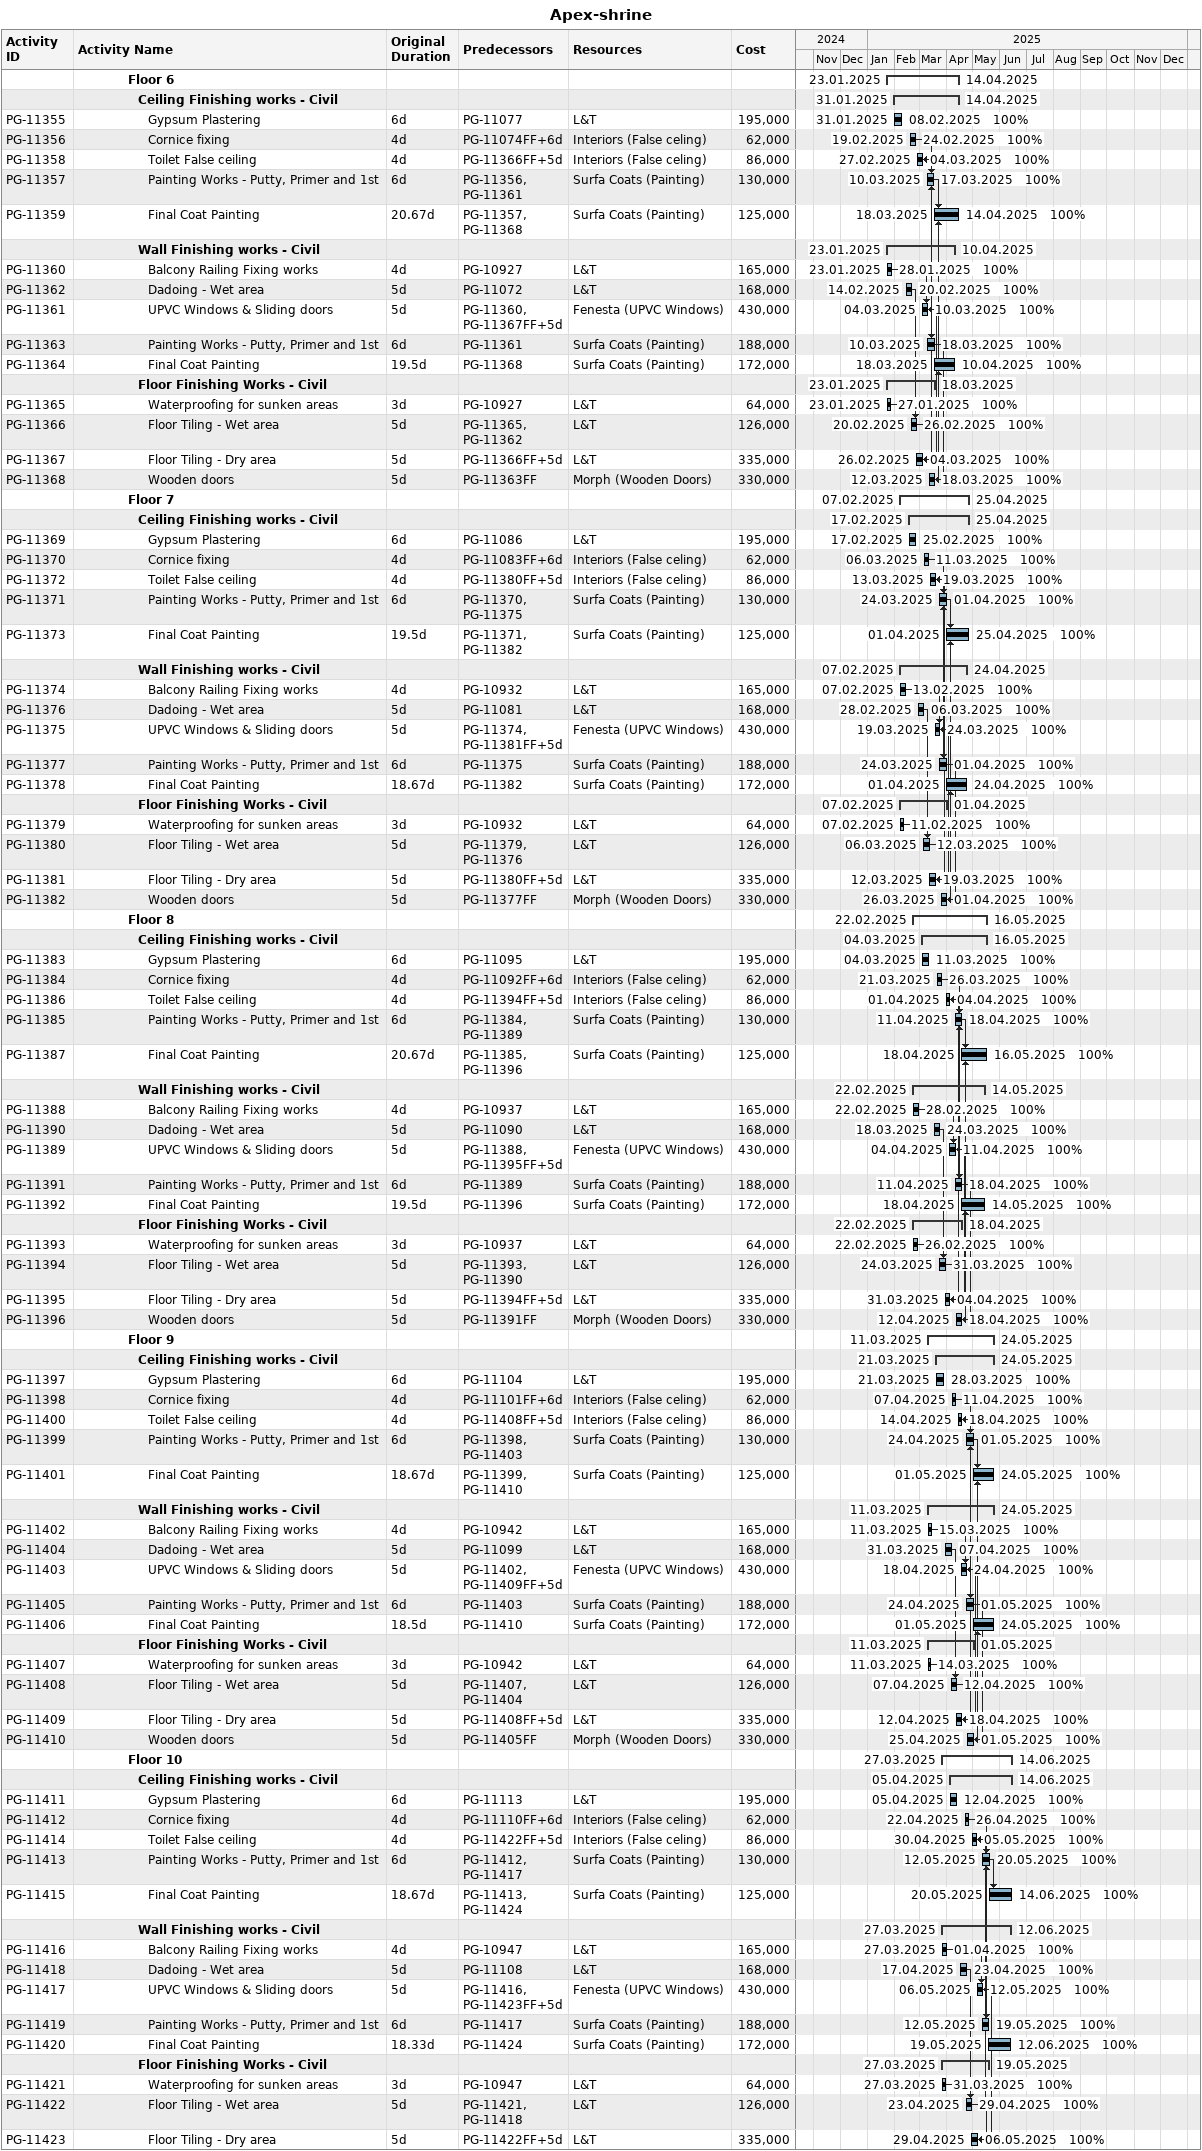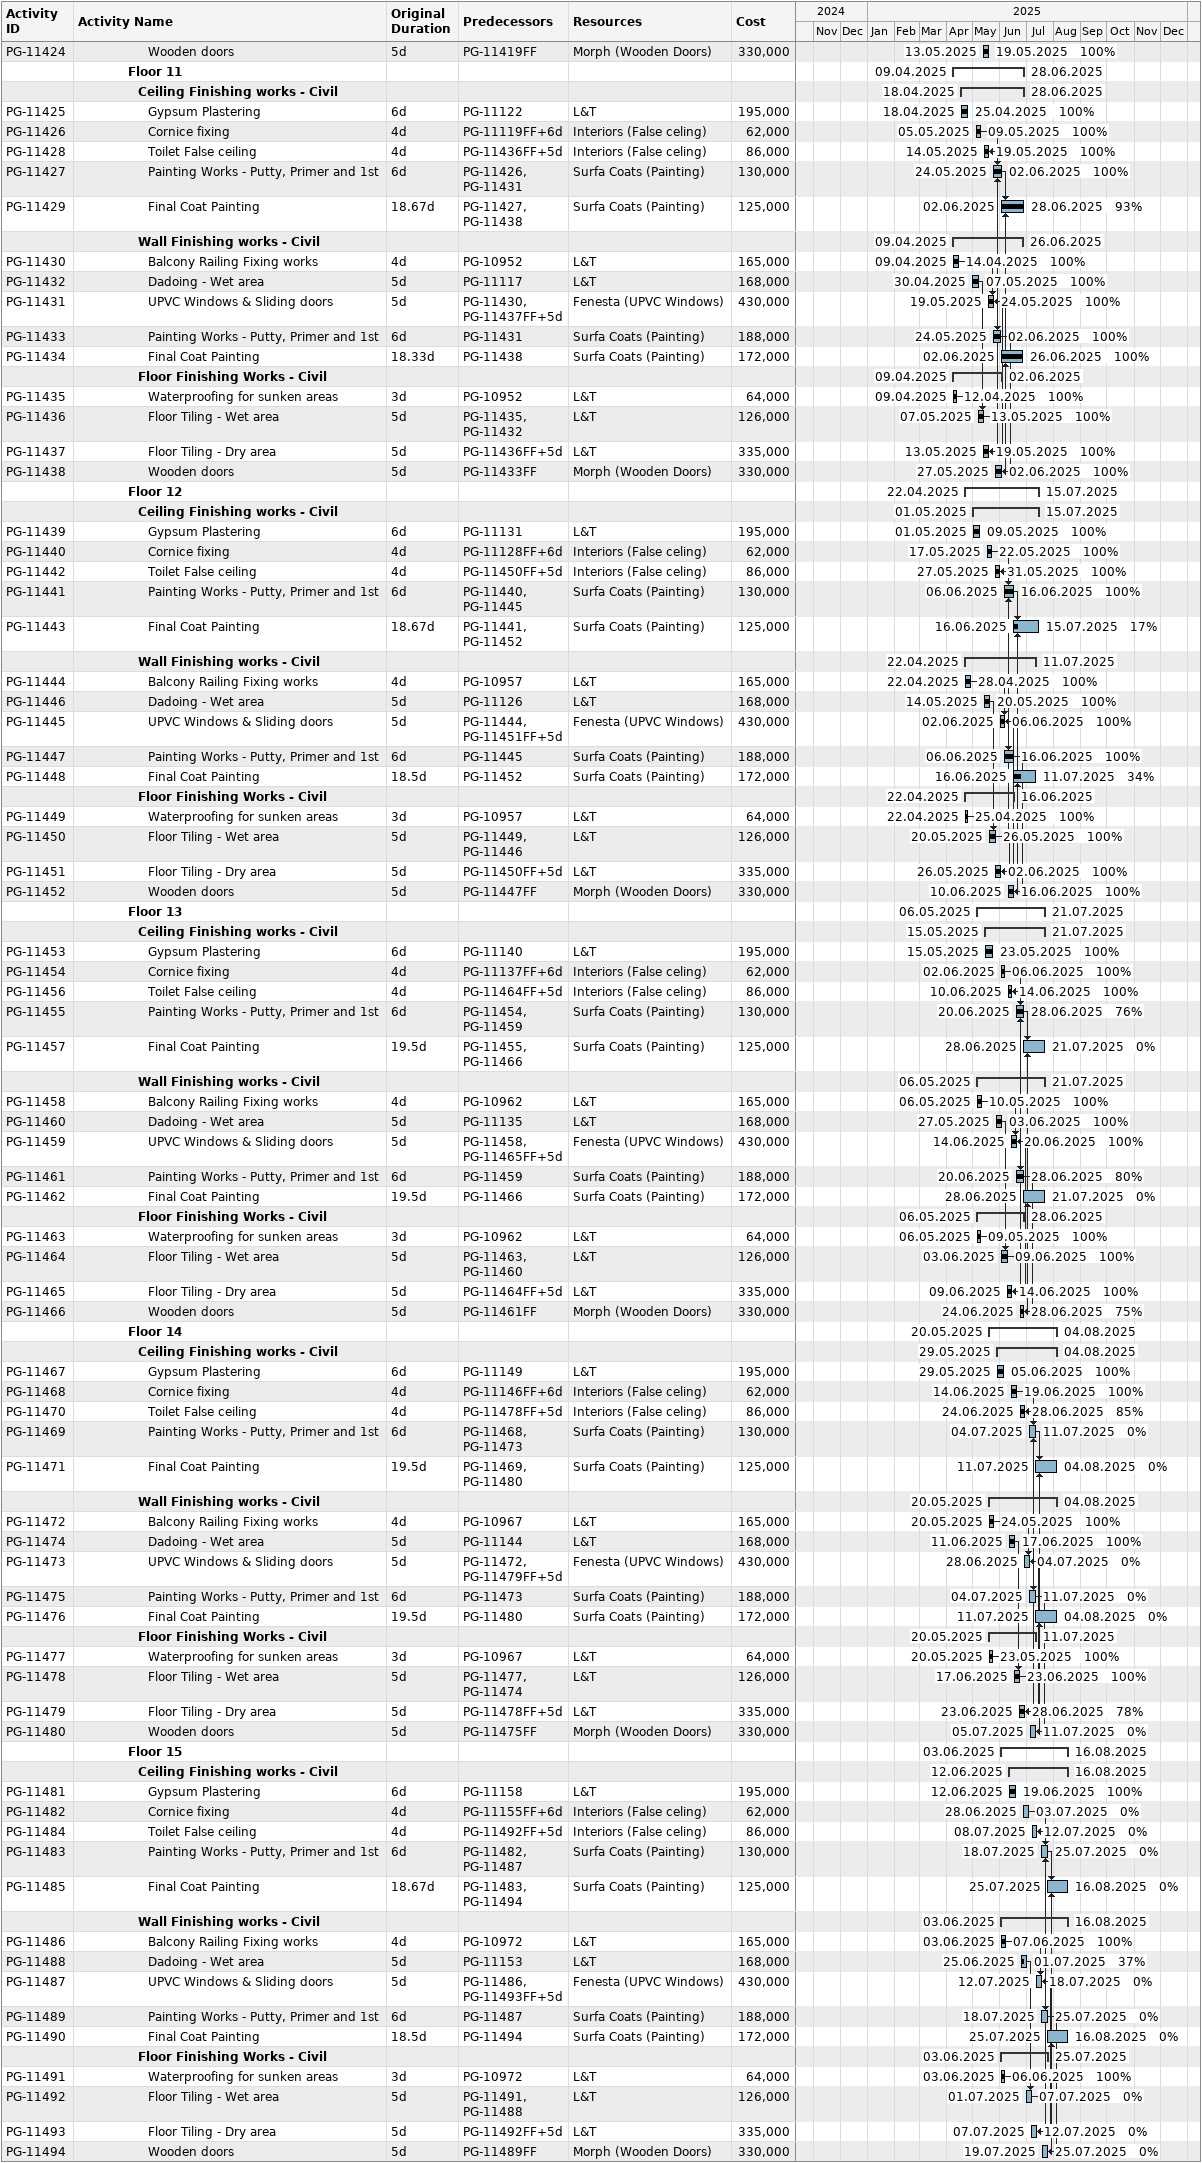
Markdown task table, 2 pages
Apex-shrine

| ID | Level | Task | Original duration | Start | Finish | Predecessors | Resources | % complete | Cost |
|---|---|---|---|---|---|---|---|---|---|
|  | 6 | **Floor 6** |  | 2025-01-23 | 2025-04-14 |  |  |  |  |
|  | 7 | **Ceiling Finishing works - Civil** |  | 2025-01-31 | 2025-04-14 |  |  |  |  |
| PG-11355 | 8 | Gypsum Plastering | 6d | 2025-01-31 | 2025-02-08 | PG-11077 | L&T | 100 | 195000 |
| PG-11356 | 8 | Cornice fixing | 4d | 2025-02-19 | 2025-02-24 | PG-11074FF+6d | Interiors (False celing) | 100 | 62000 |
| PG-11358 | 8 | Toilet False ceiling | 4d | 2025-02-27 | 2025-03-04 | PG-11366FF+5d | Interiors (False celing) | 100 | 86000 |
| PG-11357 | 8 | Painting Works - Putty, Primer and 1st | 6d | 2025-03-10 | 2025-03-17 | PG-11356, PG-11361 | Surfa Coats (Painting) | 100 | 130000 |
| PG-11359 | 8 | Final Coat Painting | 20.67d | 2025-03-18 | 2025-04-14 | PG-11357, PG-11368 | Surfa Coats (Painting) | 100 | 125000 |
|  | 7 | **Wall Finishing works - Civil** |  | 2025-01-23 | 2025-04-10 |  |  |  |  |
| PG-11360 | 8 | Balcony Railing Fixing works | 4d | 2025-01-23 | 2025-01-28 | PG-10927 | L&T | 100 | 165000 |
| PG-11362 | 8 | Dadoing - Wet area | 5d | 2025-02-14 | 2025-02-20 | PG-11072 | L&T | 100 | 168000 |
| PG-11361 | 8 | UPVC Windows & Sliding doors | 5d | 2025-03-04 | 2025-03-10 | PG-11360, PG-11367FF+5d | Fenesta (UPVC Windows) | 100 | 430000 |
| PG-11363 | 8 | Painting Works - Putty, Primer and 1st | 6d | 2025-03-10 | 2025-03-18 | PG-11361 | Surfa Coats (Painting) | 100 | 188000 |
| PG-11364 | 8 | Final Coat Painting | 19.5d | 2025-03-18 | 2025-04-10 | PG-11368 | Surfa Coats (Painting) | 100 | 172000 |
|  | 7 | **Floor Finishing Works - Civil** |  | 2025-01-23 | 2025-03-18 |  |  |  |  |
| PG-11365 | 8 | Waterproofing for sunken areas | 3d | 2025-01-23 | 2025-01-27 | PG-10927 | L&T | 100 | 64000 |
| PG-11366 | 8 | Floor Tiling - Wet area | 5d | 2025-02-20 | 2025-02-26 | PG-11365, PG-11362 | L&T | 100 | 126000 |
| PG-11367 | 8 | Floor Tiling - Dry area | 5d | 2025-02-26 | 2025-03-04 | PG-11366FF+5d | L&T | 100 | 335000 |
| PG-11368 | 8 | Wooden doors | 5d | 2025-03-12 | 2025-03-18 | PG-11363FF | Morph (Wooden Doors) | 100 | 330000 |
|  | 6 | **Floor 7** |  | 2025-02-07 | 2025-04-25 |  |  |  |  |
|  | 7 | **Ceiling Finishing works - Civil** |  | 2025-02-17 | 2025-04-25 |  |  |  |  |
| PG-11369 | 8 | Gypsum Plastering | 6d | 2025-02-17 | 2025-02-25 | PG-11086 | L&T | 100 | 195000 |
| PG-11370 | 8 | Cornice fixing | 4d | 2025-03-06 | 2025-03-11 | PG-11083FF+6d | Interiors (False celing) | 100 | 62000 |
| PG-11372 | 8 | Toilet False ceiling | 4d | 2025-03-13 | 2025-03-19 | PG-11380FF+5d | Interiors (False celing) | 100 | 86000 |
| PG-11371 | 8 | Painting Works - Putty, Primer and 1st | 6d | 2025-03-24 | 2025-04-01 | PG-11370, PG-11375 | Surfa Coats (Painting) | 100 | 130000 |
| PG-11373 | 8 | Final Coat Painting | 19.5d | 2025-04-01 | 2025-04-25 | PG-11371, PG-11382 | Surfa Coats (Painting) | 100 | 125000 |
|  | 7 | **Wall Finishing works - Civil** |  | 2025-02-07 | 2025-04-24 |  |  |  |  |
| PG-11374 | 8 | Balcony Railing Fixing works | 4d | 2025-02-07 | 2025-02-13 | PG-10932 | L&T | 100 | 165000 |
| PG-11376 | 8 | Dadoing - Wet area | 5d | 2025-02-28 | 2025-03-06 | PG-11081 | L&T | 100 | 168000 |
| PG-11375 | 8 | UPVC Windows & Sliding doors | 5d | 2025-03-19 | 2025-03-24 | PG-11374, PG-11381FF+5d | Fenesta (UPVC Windows) | 100 | 430000 |
| PG-11377 | 8 | Painting Works - Putty, Primer and 1st | 6d | 2025-03-24 | 2025-04-01 | PG-11375 | Surfa Coats (Painting) | 100 | 188000 |
| PG-11378 | 8 | Final Coat Painting | 18.67d | 2025-04-01 | 2025-04-24 | PG-11382 | Surfa Coats (Painting) | 100 | 172000 |
|  | 7 | **Floor Finishing Works - Civil** |  | 2025-02-07 | 2025-04-01 |  |  |  |  |
| PG-11379 | 8 | Waterproofing for sunken areas | 3d | 2025-02-07 | 2025-02-11 | PG-10932 | L&T | 100 | 64000 |
| PG-11380 | 8 | Floor Tiling - Wet area | 5d | 2025-03-06 | 2025-03-12 | PG-11379, PG-11376 | L&T | 100 | 126000 |
| PG-11381 | 8 | Floor Tiling - Dry area | 5d | 2025-03-12 | 2025-03-19 | PG-11380FF+5d | L&T | 100 | 335000 |
| PG-11382 | 8 | Wooden doors | 5d | 2025-03-26 | 2025-04-01 | PG-11377FF | Morph (Wooden Doors) | 100 | 330000 |
|  | 6 | **Floor 8** |  | 2025-02-22 | 2025-05-16 |  |  |  |  |
|  | 7 | **Ceiling Finishing works - Civil** |  | 2025-03-04 | 2025-05-16 |  |  |  |  |
| PG-11383 | 8 | Gypsum Plastering | 6d | 2025-03-04 | 2025-03-11 | PG-11095 | L&T | 100 | 195000 |
| PG-11384 | 8 | Cornice fixing | 4d | 2025-03-21 | 2025-03-26 | PG-11092FF+6d | Interiors (False celing) | 100 | 62000 |
| PG-11386 | 8 | Toilet False ceiling | 4d | 2025-04-01 | 2025-04-04 | PG-11394FF+5d | Interiors (False celing) | 100 | 86000 |
| PG-11385 | 8 | Painting Works - Putty, Primer and 1st | 6d | 2025-04-11 | 2025-04-18 | PG-11384, PG-11389 | Surfa Coats (Painting) | 100 | 130000 |
| PG-11387 | 8 | Final Coat Painting | 20.67d | 2025-04-18 | 2025-05-16 | PG-11385, PG-11396 | Surfa Coats (Painting) | 100 | 125000 |
|  | 7 | **Wall Finishing works - Civil** |  | 2025-02-22 | 2025-05-14 |  |  |  |  |
| PG-11388 | 8 | Balcony Railing Fixing works | 4d | 2025-02-22 | 2025-02-28 | PG-10937 | L&T | 100 | 165000 |
| PG-11390 | 8 | Dadoing - Wet area | 5d | 2025-03-18 | 2025-03-24 | PG-11090 | L&T | 100 | 168000 |
| PG-11389 | 8 | UPVC Windows & Sliding doors | 5d | 2025-04-04 | 2025-04-11 | PG-11388, PG-11395FF+5d | Fenesta (UPVC Windows) | 100 | 430000 |
| PG-11391 | 8 | Painting Works - Putty, Primer and 1st | 6d | 2025-04-11 | 2025-04-18 | PG-11389 | Surfa Coats (Painting) | 100 | 188000 |
| PG-11392 | 8 | Final Coat Painting | 19.5d | 2025-04-18 | 2025-05-14 | PG-11396 | Surfa Coats (Painting) | 100 | 172000 |
|  | 7 | **Floor Finishing Works - Civil** |  | 2025-02-22 | 2025-04-18 |  |  |  |  |
| PG-11393 | 8 | Waterproofing for sunken areas | 3d | 2025-02-22 | 2025-02-26 | PG-10937 | L&T | 100 | 64000 |
| PG-11394 | 8 | Floor Tiling - Wet area | 5d | 2025-03-24 | 2025-03-31 | PG-11393, PG-11390 | L&T | 100 | 126000 |
| PG-11395 | 8 | Floor Tiling - Dry area | 5d | 2025-03-31 | 2025-04-04 | PG-11394FF+5d | L&T | 100 | 335000 |
| PG-11396 | 8 | Wooden doors | 5d | 2025-04-12 | 2025-04-18 | PG-11391FF | Morph (Wooden Doors) | 100 | 330000 |
|  | 6 | **Floor 9** |  | 2025-03-11 | 2025-05-24 |  |  |  |  |
|  | 7 | **Ceiling Finishing works - Civil** |  | 2025-03-21 | 2025-05-24 |  |  |  |  |
| PG-11397 | 8 | Gypsum Plastering | 6d | 2025-03-21 | 2025-03-28 | PG-11104 | L&T | 100 | 195000 |
| PG-11398 | 8 | Cornice fixing | 4d | 2025-04-07 | 2025-04-11 | PG-11101FF+6d | Interiors (False celing) | 100 | 62000 |
| PG-11400 | 8 | Toilet False ceiling | 4d | 2025-04-14 | 2025-04-18 | PG-11408FF+5d | Interiors (False celing) | 100 | 86000 |
| PG-11399 | 8 | Painting Works - Putty, Primer and 1st | 6d | 2025-04-24 | 2025-05-01 | PG-11398, PG-11403 | Surfa Coats (Painting) | 100 | 130000 |
| PG-11401 | 8 | Final Coat Painting | 18.67d | 2025-05-01 | 2025-05-24 | PG-11399, PG-11410 | Surfa Coats (Painting) | 100 | 125000 |
|  | 7 | **Wall Finishing works - Civil** |  | 2025-03-11 | 2025-05-24 |  |  |  |  |
| PG-11402 | 8 | Balcony Railing Fixing works | 4d | 2025-03-11 | 2025-03-15 | PG-10942 | L&T | 100 | 165000 |
| PG-11404 | 8 | Dadoing - Wet area | 5d | 2025-03-31 | 2025-04-07 | PG-11099 | L&T | 100 | 168000 |
| PG-11403 | 8 | UPVC Windows & Sliding doors | 5d | 2025-04-18 | 2025-04-24 | PG-11402, PG-11409FF+5d | Fenesta (UPVC Windows) | 100 | 430000 |
| PG-11405 | 8 | Painting Works - Putty, Primer and 1st | 6d | 2025-04-24 | 2025-05-01 | PG-11403 | Surfa Coats (Painting) | 100 | 188000 |
| PG-11406 | 8 | Final Coat Painting | 18.5d | 2025-05-01 | 2025-05-24 | PG-11410 | Surfa Coats (Painting) | 100 | 172000 |
|  | 7 | **Floor Finishing Works - Civil** |  | 2025-03-11 | 2025-05-01 |  |  |  |  |
| PG-11407 | 8 | Waterproofing for sunken areas | 3d | 2025-03-11 | 2025-03-14 | PG-10942 | L&T | 100 | 64000 |
| PG-11408 | 8 | Floor Tiling - Wet area | 5d | 2025-04-07 | 2025-04-12 | PG-11407, PG-11404 | L&T | 100 | 126000 |
| PG-11409 | 8 | Floor Tiling - Dry area | 5d | 2025-04-12 | 2025-04-18 | PG-11408FF+5d | L&T | 100 | 335000 |
| PG-11410 | 8 | Wooden doors | 5d | 2025-04-25 | 2025-05-01 | PG-11405FF | Morph (Wooden Doors) | 100 | 330000 |
|  | 6 | **Floor 10** |  | 2025-03-27 | 2025-06-14 |  |  |  |  |
|  | 7 | **Ceiling Finishing works - Civil** |  | 2025-04-05 | 2025-06-14 |  |  |  |  |
| PG-11411 | 8 | Gypsum Plastering | 6d | 2025-04-05 | 2025-04-12 | PG-11113 | L&T | 100 | 195000 |
| PG-11412 | 8 | Cornice fixing | 4d | 2025-04-22 | 2025-04-26 | PG-11110FF+6d | Interiors (False celing) | 100 | 62000 |
| PG-11414 | 8 | Toilet False ceiling | 4d | 2025-04-30 | 2025-05-05 | PG-11422FF+5d | Interiors (False celing) | 100 | 86000 |
| PG-11413 | 8 | Painting Works - Putty, Primer and 1st | 6d | 2025-05-12 | 2025-05-20 | PG-11412, PG-11417 | Surfa Coats (Painting) | 100 | 130000 |
| PG-11415 | 8 | Final Coat Painting | 18.67d | 2025-05-20 | 2025-06-14 | PG-11413, PG-11424 | Surfa Coats (Painting) | 100 | 125000 |
|  | 7 | **Wall Finishing works - Civil** |  | 2025-03-27 | 2025-06-12 |  |  |  |  |
| PG-11416 | 8 | Balcony Railing Fixing works | 4d | 2025-03-27 | 2025-04-01 | PG-10947 | L&T | 100 | 165000 |
| PG-11418 | 8 | Dadoing - Wet area | 5d | 2025-04-17 | 2025-04-23 | PG-11108 | L&T | 100 | 168000 |
| PG-11417 | 8 | UPVC Windows & Sliding doors | 5d | 2025-05-06 | 2025-05-12 | PG-11416, PG-11423FF+5d | Fenesta (UPVC Windows) | 100 | 430000 |
| PG-11419 | 8 | Painting Works - Putty, Primer and 1st | 6d | 2025-05-12 | 2025-05-19 | PG-11417 | Surfa Coats (Painting) | 100 | 188000 |
| PG-11420 | 8 | Final Coat Painting | 18.33d | 2025-05-19 | 2025-06-12 | PG-11424 | Surfa Coats (Painting) | 100 | 172000 |
|  | 7 | **Floor Finishing Works - Civil** |  | 2025-03-27 | 2025-05-19 |  |  |  |  |
| PG-11421 | 8 | Waterproofing for sunken areas | 3d | 2025-03-27 | 2025-03-31 | PG-10947 | L&T | 100 | 64000 |
| PG-11422 | 8 | Floor Tiling - Wet area | 5d | 2025-04-23 | 2025-04-29 | PG-11421, PG-11418 | L&T | 100 | 126000 |
| PG-11423 | 8 | Floor Tiling - Dry area | 5d | 2025-04-29 | 2025-05-06 | PG-11422FF+5d | L&T | 100 | 335000 |
| PG-11424 | 8 | Wooden doors | 5d | 2025-05-13 | 2025-05-19 | PG-11419FF | Morph (Wooden Doors) | 100 | 330000 |
|  | 6 | **Floor 11** |  | 2025-04-09 | 2025-06-28 |  |  |  |  |
|  | 7 | **Ceiling Finishing works - Civil** |  | 2025-04-18 | 2025-06-28 |  |  |  |  |
| PG-11425 | 8 | Gypsum Plastering | 6d | 2025-04-18 | 2025-04-25 | PG-11122 | L&T | 100 | 195000 |
| PG-11426 | 8 | Cornice fixing | 4d | 2025-05-05 | 2025-05-09 | PG-11119FF+6d | Interiors (False celing) | 100 | 62000 |
| PG-11428 | 8 | Toilet False ceiling | 4d | 2025-05-14 | 2025-05-19 | PG-11436FF+5d | Interiors (False celing) | 100 | 86000 |
| PG-11427 | 8 | Painting Works - Putty, Primer and 1st | 6d | 2025-05-24 | 2025-06-02 | PG-11426, PG-11431 | Surfa Coats (Painting) | 100 | 130000 |
| PG-11429 | 8 | Final Coat Painting | 18.67d | 2025-06-02 | 2025-06-28 | PG-11427, PG-11438 | Surfa Coats (Painting) | 93 | 125000 |
|  | 7 | **Wall Finishing works - Civil** |  | 2025-04-09 | 2025-06-26 |  |  |  |  |
| PG-11430 | 8 | Balcony Railing Fixing works | 4d | 2025-04-09 | 2025-04-14 | PG-10952 | L&T | 100 | 165000 |
| PG-11432 | 8 | Dadoing - Wet area | 5d | 2025-04-30 | 2025-05-07 | PG-11117 | L&T | 100 | 168000 |
| PG-11431 | 8 | UPVC Windows & Sliding doors | 5d | 2025-05-19 | 2025-05-24 | PG-11430, PG-11437FF+5d | Fenesta (UPVC Windows) | 100 | 430000 |
| PG-11433 | 8 | Painting Works - Putty, Primer and 1st | 6d | 2025-05-24 | 2025-06-02 | PG-11431 | Surfa Coats (Painting) | 100 | 188000 |
| PG-11434 | 8 | Final Coat Painting | 18.33d | 2025-06-02 | 2025-06-26 | PG-11438 | Surfa Coats (Painting) | 100 | 172000 |
|  | 7 | **Floor Finishing Works - Civil** |  | 2025-04-09 | 2025-06-02 |  |  |  |  |
| PG-11435 | 8 | Waterproofing for sunken areas | 3d | 2025-04-09 | 2025-04-12 | PG-10952 | L&T | 100 | 64000 |
| PG-11436 | 8 | Floor Tiling - Wet area | 5d | 2025-05-07 | 2025-05-13 | PG-11435, PG-11432 | L&T | 100 | 126000 |
| PG-11437 | 8 | Floor Tiling - Dry area | 5d | 2025-05-13 | 2025-05-19 | PG-11436FF+5d | L&T | 100 | 335000 |
| PG-11438 | 8 | Wooden doors | 5d | 2025-05-27 | 2025-06-02 | PG-11433FF | Morph (Wooden Doors) | 100 | 330000 |
|  | 6 | **Floor 12** |  | 2025-04-22 | 2025-07-15 |  |  |  |  |
|  | 7 | **Ceiling Finishing works - Civil** |  | 2025-05-01 | 2025-07-15 |  |  |  |  |
| PG-11439 | 8 | Gypsum Plastering | 6d | 2025-05-01 | 2025-05-09 | PG-11131 | L&T | 100 | 195000 |
| PG-11440 | 8 | Cornice fixing | 4d | 2025-05-17 | 2025-05-22 | PG-11128FF+6d | Interiors (False celing) | 100 | 62000 |
| PG-11442 | 8 | Toilet False ceiling | 4d | 2025-05-27 | 2025-05-31 | PG-11450FF+5d | Interiors (False celing) | 100 | 86000 |
| PG-11441 | 8 | Painting Works - Putty, Primer and 1st | 6d | 2025-06-06 | 2025-06-16 | PG-11440, PG-11445 | Surfa Coats (Painting) | 100 | 130000 |
| PG-11443 | 8 | Final Coat Painting | 18.67d | 2025-06-16 | 2025-07-15 | PG-11441, PG-11452 | Surfa Coats (Painting) | 17 | 125000 |
|  | 7 | **Wall Finishing works - Civil** |  | 2025-04-22 | 2025-07-11 |  |  |  |  |
| PG-11444 | 8 | Balcony Railing Fixing works | 4d | 2025-04-22 | 2025-04-28 | PG-10957 | L&T | 100 | 165000 |
| PG-11446 | 8 | Dadoing - Wet area | 5d | 2025-05-14 | 2025-05-20 | PG-11126 | L&T | 100 | 168000 |
| PG-11445 | 8 | UPVC Windows & Sliding doors | 5d | 2025-06-02 | 2025-06-06 | PG-11444, PG-11451FF+5d | Fenesta (UPVC Windows) | 100 | 430000 |
| PG-11447 | 8 | Painting Works - Putty, Primer and 1st | 6d | 2025-06-06 | 2025-06-16 | PG-11445 | Surfa Coats (Painting) | 100 | 188000 |
| PG-11448 | 8 | Final Coat Painting | 18.5d | 2025-06-16 | 2025-07-11 | PG-11452 | Surfa Coats (Painting) | 34 | 172000 |
|  | 7 | **Floor Finishing Works - Civil** |  | 2025-04-22 | 2025-06-16 |  |  |  |  |
| PG-11449 | 8 | Waterproofing for sunken areas | 3d | 2025-04-22 | 2025-04-25 | PG-10957 | L&T | 100 | 64000 |
| PG-11450 | 8 | Floor Tiling - Wet area | 5d | 2025-05-20 | 2025-05-26 | PG-11449, PG-11446 | L&T | 100 | 126000 |
| PG-11451 | 8 | Floor Tiling - Dry area | 5d | 2025-05-26 | 2025-06-02 | PG-11450FF+5d | L&T | 100 | 335000 |
| PG-11452 | 8 | Wooden doors | 5d | 2025-06-10 | 2025-06-16 | PG-11447FF | Morph (Wooden Doors) | 100 | 330000 |
|  | 6 | **Floor 13** |  | 2025-05-06 | 2025-07-21 |  |  |  |  |
|  | 7 | **Ceiling Finishing works - Civil** |  | 2025-05-15 | 2025-07-21 |  |  |  |  |
| PG-11453 | 8 | Gypsum Plastering | 6d | 2025-05-15 | 2025-05-23 | PG-11140 | L&T | 100 | 195000 |
| PG-11454 | 8 | Cornice fixing | 4d | 2025-06-02 | 2025-06-06 | PG-11137FF+6d | Interiors (False celing) | 100 | 62000 |
| PG-11456 | 8 | Toilet False ceiling | 4d | 2025-06-10 | 2025-06-14 | PG-11464FF+5d | Interiors (False celing) | 100 | 86000 |
| PG-11455 | 8 | Painting Works - Putty, Primer and 1st | 6d | 2025-06-20 | 2025-06-28 | PG-11454, PG-11459 | Surfa Coats (Painting) | 76 | 130000 |
| PG-11457 | 8 | Final Coat Painting | 19.5d | 2025-06-28 | 2025-07-21 | PG-11455, PG-11466 | Surfa Coats (Painting) | 0 | 125000 |
|  | 7 | **Wall Finishing works - Civil** |  | 2025-05-06 | 2025-07-21 |  |  |  |  |
| PG-11458 | 8 | Balcony Railing Fixing works | 4d | 2025-05-06 | 2025-05-10 | PG-10962 | L&T | 100 | 165000 |
| PG-11460 | 8 | Dadoing - Wet area | 5d | 2025-05-27 | 2025-06-03 | PG-11135 | L&T | 100 | 168000 |
| PG-11459 | 8 | UPVC Windows & Sliding doors | 5d | 2025-06-14 | 2025-06-20 | PG-11458, PG-11465FF+5d | Fenesta (UPVC Windows) | 100 | 430000 |
| PG-11461 | 8 | Painting Works - Putty, Primer and 1st | 6d | 2025-06-20 | 2025-06-28 | PG-11459 | Surfa Coats (Painting) | 80 | 188000 |
| PG-11462 | 8 | Final Coat Painting | 19.5d | 2025-06-28 | 2025-07-21 | PG-11466 | Surfa Coats (Painting) | 0 | 172000 |
|  | 7 | **Floor Finishing Works - Civil** |  | 2025-05-06 | 2025-06-28 |  |  |  |  |
| PG-11463 | 8 | Waterproofing for sunken areas | 3d | 2025-05-06 | 2025-05-09 | PG-10962 | L&T | 100 | 64000 |
| PG-11464 | 8 | Floor Tiling - Wet area | 5d | 2025-06-03 | 2025-06-09 | PG-11463, PG-11460 | L&T | 100 | 126000 |
| PG-11465 | 8 | Floor Tiling - Dry area | 5d | 2025-06-09 | 2025-06-14 | PG-11464FF+5d | L&T | 100 | 335000 |
| PG-11466 | 8 | Wooden doors | 5d | 2025-06-24 | 2025-06-28 | PG-11461FF | Morph (Wooden Doors) | 75 | 330000 |
|  | 6 | **Floor 14** |  | 2025-05-20 | 2025-08-04 |  |  |  |  |
|  | 7 | **Ceiling Finishing works - Civil** |  | 2025-05-29 | 2025-08-04 |  |  |  |  |
| PG-11467 | 8 | Gypsum Plastering | 6d | 2025-05-29 | 2025-06-05 | PG-11149 | L&T | 100 | 195000 |
| PG-11468 | 8 | Cornice fixing | 4d | 2025-06-14 | 2025-06-19 | PG-11146FF+6d | Interiors (False celing) | 100 | 62000 |
| PG-11470 | 8 | Toilet False ceiling | 4d | 2025-06-24 | 2025-06-28 | PG-11478FF+5d | Interiors (False celing) | 85 | 86000 |
| PG-11469 | 8 | Painting Works - Putty, Primer and 1st | 6d | 2025-07-04 | 2025-07-11 | PG-11468, PG-11473 | Surfa Coats (Painting) | 0 | 130000 |
| PG-11471 | 8 | Final Coat Painting | 19.5d | 2025-07-11 | 2025-08-04 | PG-11469, PG-11480 | Surfa Coats (Painting) | 0 | 125000 |
|  | 7 | **Wall Finishing works - Civil** |  | 2025-05-20 | 2025-08-04 |  |  |  |  |
| PG-11472 | 8 | Balcony Railing Fixing works | 4d | 2025-05-20 | 2025-05-24 | PG-10967 | L&T | 100 | 165000 |
| PG-11474 | 8 | Dadoing - Wet area | 5d | 2025-06-11 | 2025-06-17 | PG-11144 | L&T | 100 | 168000 |
| PG-11473 | 8 | UPVC Windows & Sliding doors | 5d | 2025-06-28 | 2025-07-04 | PG-11472, PG-11479FF+5d | Fenesta (UPVC Windows) | 0 | 430000 |
| PG-11475 | 8 | Painting Works - Putty, Primer and 1st | 6d | 2025-07-04 | 2025-07-11 | PG-11473 | Surfa Coats (Painting) | 0 | 188000 |
| PG-11476 | 8 | Final Coat Painting | 19.5d | 2025-07-11 | 2025-08-04 | PG-11480 | Surfa Coats (Painting) | 0 | 172000 |
|  | 7 | **Floor Finishing Works - Civil** |  | 2025-05-20 | 2025-07-11 |  |  |  |  |
| PG-11477 | 8 | Waterproofing for sunken areas | 3d | 2025-05-20 | 2025-05-23 | PG-10967 | L&T | 100 | 64000 |
| PG-11478 | 8 | Floor Tiling - Wet area | 5d | 2025-06-17 | 2025-06-23 | PG-11477, PG-11474 | L&T | 100 | 126000 |
| PG-11479 | 8 | Floor Tiling - Dry area | 5d | 2025-06-23 | 2025-06-28 | PG-11478FF+5d | L&T | 78 | 335000 |
| PG-11480 | 8 | Wooden doors | 5d | 2025-07-05 | 2025-07-11 | PG-11475FF | Morph (Wooden Doors) | 0 | 330000 |
|  | 6 | **Floor 15** |  | 2025-06-03 | 2025-08-16 |  |  |  |  |
|  | 7 | **Ceiling Finishing works - Civil** |  | 2025-06-12 | 2025-08-16 |  |  |  |  |
| PG-11481 | 8 | Gypsum Plastering | 6d | 2025-06-12 | 2025-06-19 | PG-11158 | L&T | 100 | 195000 |
| PG-11482 | 8 | Cornice fixing | 4d | 2025-06-28 | 2025-07-03 | PG-11155FF+6d | Interiors (False celing) | 0 | 62000 |
| PG-11484 | 8 | Toilet False ceiling | 4d | 2025-07-08 | 2025-07-12 | PG-11492FF+5d | Interiors (False celing) | 0 | 86000 |
| PG-11483 | 8 | Painting Works - Putty, Primer and 1st | 6d | 2025-07-18 | 2025-07-25 | PG-11482, PG-11487 | Surfa Coats (Painting) | 0 | 130000 |
| PG-11485 | 8 | Final Coat Painting | 18.67d | 2025-07-25 | 2025-08-16 | PG-11483, PG-11494 | Surfa Coats (Painting) | 0 | 125000 |
|  | 7 | **Wall Finishing works - Civil** |  | 2025-06-03 | 2025-08-16 |  |  |  |  |
| PG-11486 | 8 | Balcony Railing Fixing works | 4d | 2025-06-03 | 2025-06-07 | PG-10972 | L&T | 100 | 165000 |
| PG-11488 | 8 | Dadoing - Wet area | 5d | 2025-06-25 | 2025-07-01 | PG-11153 | L&T | 37 | 168000 |
| PG-11487 | 8 | UPVC Windows & Sliding doors | 5d | 2025-07-12 | 2025-07-18 | PG-11486, PG-11493FF+5d | Fenesta (UPVC Windows) | 0 | 430000 |
| PG-11489 | 8 | Painting Works - Putty, Primer and 1st | 6d | 2025-07-18 | 2025-07-25 | PG-11487 | Surfa Coats (Painting) | 0 | 188000 |
| PG-11490 | 8 | Final Coat Painting | 18.5d | 2025-07-25 | 2025-08-16 | PG-11494 | Surfa Coats (Painting) | 0 | 172000 |
|  | 7 | **Floor Finishing Works - Civil** |  | 2025-06-03 | 2025-07-25 |  |  |  |  |
| PG-11491 | 8 | Waterproofing for sunken areas | 3d | 2025-06-03 | 2025-06-06 | PG-10972 | L&T | 100 | 64000 |
| PG-11492 | 8 | Floor Tiling - Wet area | 5d | 2025-07-01 | 2025-07-07 | PG-11491, PG-11488 | L&T | 0 | 126000 |
| PG-11493 | 8 | Floor Tiling - Dry area | 5d | 2025-07-07 | 2025-07-12 | PG-11492FF+5d | L&T | 0 | 335000 |
| PG-11494 | 8 | Wooden doors | 5d | 2025-07-19 | 2025-07-25 | PG-11489FF | Morph (Wooden Doors) | 0 | 330000 |
